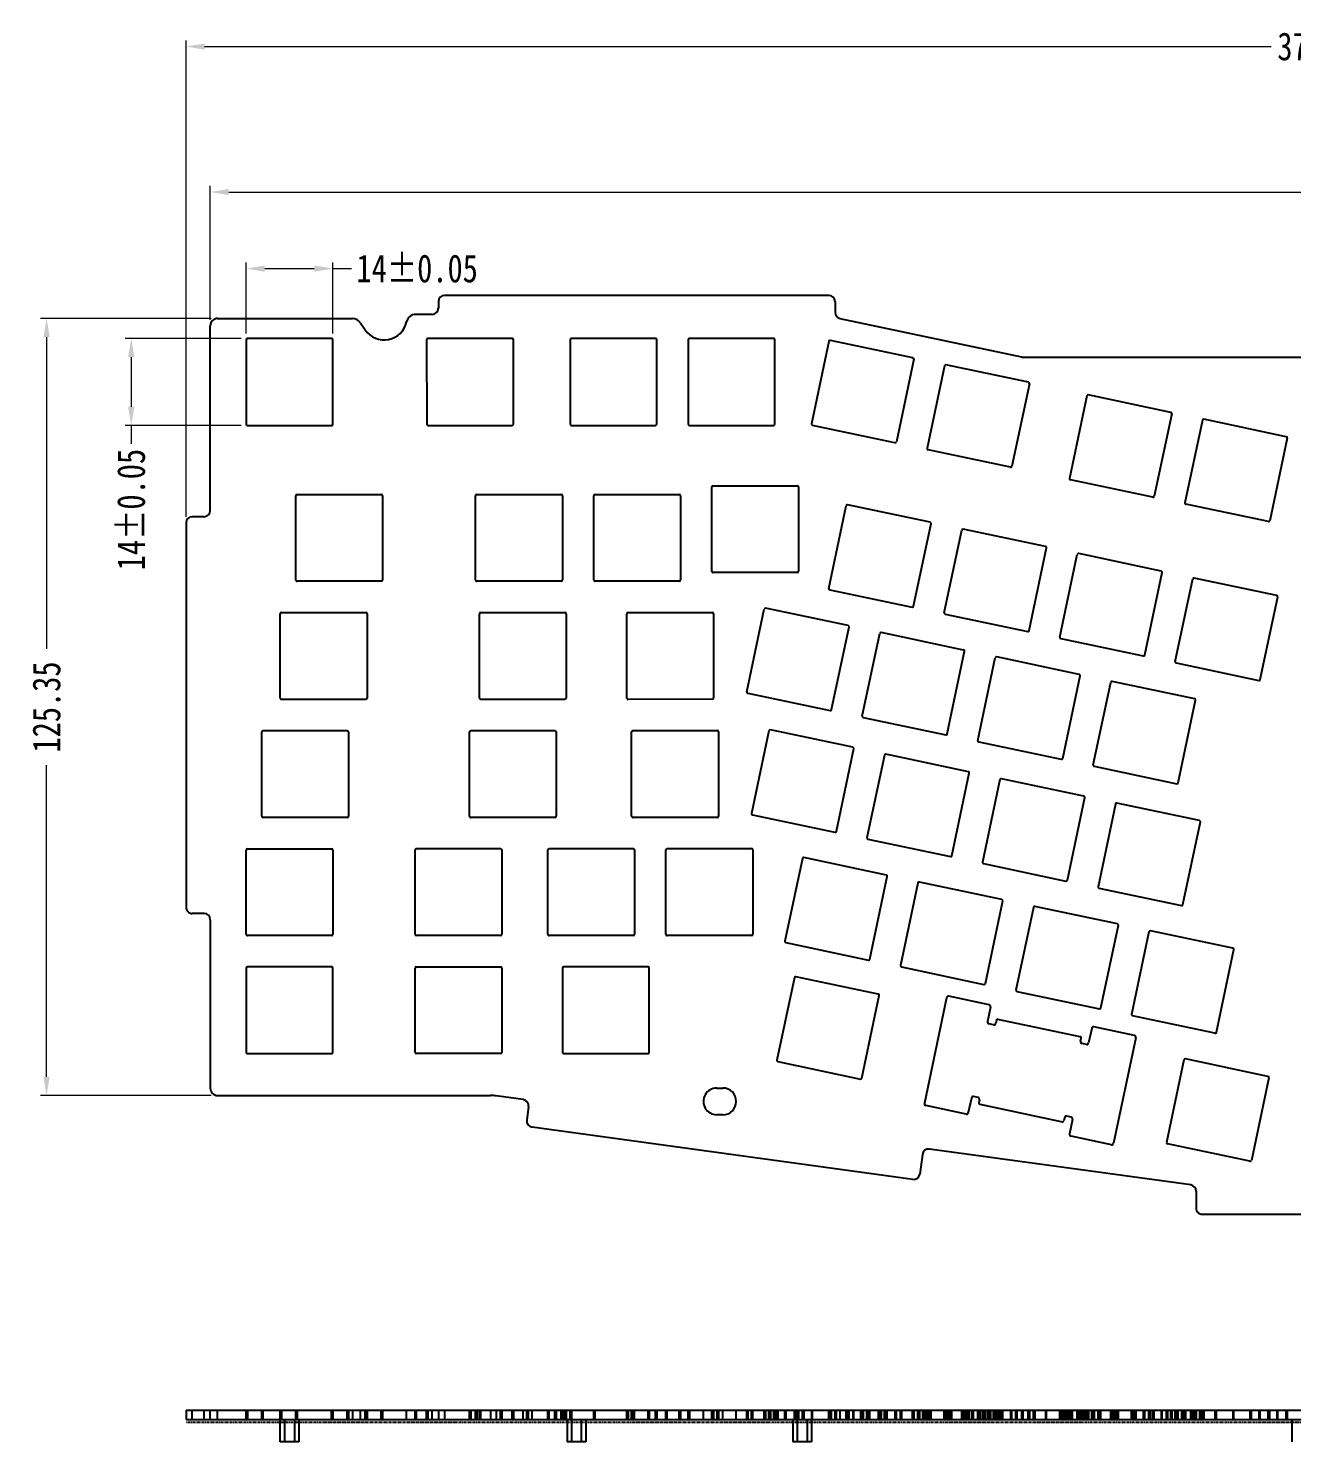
# Model space of a CAD drawing. Header units: inches. Extents: x -412 to 2236, y 581 to 1198.
# Drawn here: x 1617 to 1820.9, y 930.7 to 1158.7 of the extents above; entities that cross this region are included whole.
import ezdxf

# ---------------------------------------------------------------- set-up
doc = ezdxf.new("R2010")
doc.units = ezdxf.units.IN
doc.header["$LTSCALE"] = 1.21
doc.header["$MEASUREMENT"] = 0
doc.header["$PDMODE"] = 3
doc.header["$PDSIZE"] = 0.3125
doc.linetypes.add('CENTER', pattern=[0.6, 0.375, -0.075, 0.075, -0.075])
doc.layers.get('0').update_dxf_attribs({"linetype": 'CONTINUOUS'})
doc.layers.get('Defpoints').update_dxf_attribs({"linetype": 'CONTINUOUS'})
doc.styles.get("Standard").update_dxf_attribs({"font": 'txt', "width": 0.8})
doc.dimstyles.new('YanXiu', dxfattribs={"dimscale": 1.5, "dimtxt": 3, "dimasz": 2, "dimexe": 0.66, "dimexo": 0.66, "dimgap": 0.66, "dimtad": 0, "dimdsep": 46, "dimtxsty": 'Standard', "dimcen": 0, "dimclrd": 3, "dimclre": 6, "dimclrt": 3, "dimazin": 2, "dimtm": 1e-09, "dimtfac": 1, "dimtofl": 0, "dimtmove": 0, "dimatfit": 3, "dimfxl": 1, "dimlwd": 5, "dimlwe": 5, "dimarcsym": 0})

# ---------------------------------------------------------------- blocks, each defined once
blk = doc.blocks.new('*D13')
at = {"color": 6, "lineweight": 5}
for p, q in [((1642.5, 1079.88), (1642.5, 1156.71)), ((2021.6, 1079.9), (2021.6, 1156.71))]:
    blk.add_line(p, q, dxfattribs=at)
at = {"color": 3, "lineweight": 5}
for p, q in [((1645.5, 1155.72), (1817.56, 1155.72)), ((2018.6, 1155.72), (1846.54, 1155.72))]:
    blk.add_line(p, q, dxfattribs=at)
at = {"color": 3}
for points in [[(1645.5, 1156.22), (1645.5, 1155.22), (1642.5, 1155.72)], [(2018.6, 1156.22), (2018.6, 1155.22), (2021.6, 1155.72)]]:
    blk.add_solid(points, dxfattribs=at)
at = {"layer": 'Defpoints', "color": 0}
for p in [(2021.6, 1155.72), (1642.5, 1078.89), (2021.6, 1078.91)]:
    blk.add_point(p, dxfattribs=at)
at = {"color": 3, "insert": (1832.05, 1155.72), "char_height": 4.5, "attachment_point": 5}
blk.add_mtext('379.1%%P0.15', dxfattribs=at)
blk = doc.blocks.new('*D16')
at = {"color": 6, "lineweight": 5}
for p, q in [((1646.4, 1111.66), (1646.4, 1133.24)), ((2017.9, 1111.68), (2017.9, 1133.24))]:
    blk.add_line(p, q, dxfattribs=at)
at = {"color": 3, "lineweight": 5}
for p, q in [((1649.4, 1132.25), (1824.56, 1132.25)), ((2014.9, 1132.25), (1839.74, 1132.25))]:
    blk.add_line(p, q, dxfattribs=at)
at = {"color": 3}
for points in [[(1649.4, 1132.75), (1649.4, 1131.75), (1646.4, 1132.25)], [(2014.9, 1132.75), (2014.9, 1131.75), (2017.9, 1132.25)]]:
    blk.add_solid(points, dxfattribs=at)
at = {"layer": 'Defpoints', "color": 0}
for p in [(2017.9, 1132.25), (1646.4, 1110.67), (2017.9, 1110.69)]:
    blk.add_point(p, dxfattribs=at)
at = {"color": 3, "insert": (1832.15, 1132.25), "char_height": 4.5, "attachment_point": 5}
blk.add_mtext('371.5', dxfattribs=at)
blk = doc.blocks.new('*D17')
at = {"color": 6, "lineweight": 5}
for p, q in [((1646.53, 1111.87), (1619.01, 1111.87)), ((1646.54, 986.52), (1619.01, 986.52))]:
    blk.add_line(p, q, dxfattribs=at)
at = {"color": 3, "lineweight": 5}
for p, q in [((1620, 1108.87), (1620, 1058.58)), ((1620, 989.52), (1620, 1039.8))]:
    blk.add_line(p, q, dxfattribs=at)
at = {"color": 3}
for points in [[(1619.5, 1108.87), (1620.5, 1108.87), (1620, 1111.87)], [(1619.5, 989.52), (1620.5, 989.52), (1620, 986.52)]]:
    blk.add_solid(points, dxfattribs=at)
at = {"layer": 'Defpoints', "color": 0}
for p in [(1647.52, 1111.87), (1620, 986.52), (1647.53, 986.52)]:
    blk.add_point(p, dxfattribs=at)
at = {"color": 3, "insert": (1620, 1049.19), "char_height": 4.5, "attachment_point": 5, "rotation": 90}
blk.add_mtext('125.35', dxfattribs=at)
blk = doc.blocks.new('*D18')
at = {"color": 6, "lineweight": 5}
for p, q in [((1652.2, 1109.41), (1652.2, 1120.89)), ((1666.2, 1109.41), (1666.2, 1120.89))]:
    blk.add_line(p, q, dxfattribs=at)
at = {"color": 3, "lineweight": 5}
for p, q in [((1655.2, 1119.9), (1663.2, 1119.9)), ((1666.2, 1119.9), (1669.2, 1119.9))]:
    blk.add_line(p, q, dxfattribs=at)
at = {"color": 3}
for points in [[(1655.2, 1120.4), (1655.2, 1119.4), (1652.2, 1119.9)], [(1663.2, 1120.4), (1663.2, 1119.4), (1666.2, 1119.9)]]:
    blk.add_solid(points, dxfattribs=at)
at = {"layer": 'Defpoints', "color": 0}
for p in [(1652.2, 1119.9), (1652.2, 1108.42), (1666.2, 1108.42)]:
    blk.add_point(p, dxfattribs=at)
at = {"color": 3, "insert": (1679.79, 1119.9), "char_height": 4.5, "attachment_point": 5}
blk.add_mtext('14%%P0.05', dxfattribs=at)
blk = doc.blocks.new('*D19')
at = {"color": 6, "lineweight": 5}
for p, q in [((1651.41, 1108.62), (1632.67, 1108.62)), ((1651.41, 1094.62), (1632.67, 1094.62))]:
    blk.add_line(p, q, dxfattribs=at)
at = {"color": 3, "lineweight": 5}
for p, q in [((1633.66, 1105.62), (1633.66, 1097.62)), ((1633.66, 1094.62), (1633.66, 1091.62))]:
    blk.add_line(p, q, dxfattribs=at)
at = {"color": 3}
for points in [[(1633.16, 1105.62), (1634.16, 1105.62), (1633.66, 1108.62)], [(1633.16, 1097.62), (1634.16, 1097.62), (1633.66, 1094.62)]]:
    blk.add_solid(points, dxfattribs=at)
at = {"layer": 'Defpoints', "color": 0}
for p in [(1652.4, 1108.62), (1633.66, 1094.62), (1652.4, 1094.62)]:
    blk.add_point(p, dxfattribs=at)
at = {"color": 3, "insert": (1633.66, 1081.03), "char_height": 4.5, "attachment_point": 5, "rotation": 90}
blk.add_mtext('14%%P0.05', dxfattribs=at)

msp = doc.modelspace()

# ---------------------------------------------------------------- linework, layer by layer
at = {"color": 7, "linetype": 'Continuous'}
for p, q in [((1746.22, 1115.578), (1684.22, 1115.574)), ((1683.221, 1114.574), (1683.221, 1113.519)), ((1747.221, 1114.578), (1747.221, 1112.816)), ((1646.398, 1080.886), (1646.396, 1110.667)), ((1647.596, 1111.867), (1669.341, 1111.869)), ((1670.582, 1111.211), (1671.397, 1110.011)), ((1682.221, 1112.519), (1679.546, 1112.518)), ((1748.014, 1111.838), (1777.299, 1105.651)), ((1652.196, 1108.417), (1652.197, 1094.817)), ((1665.996, 1108.617), (1652.396, 1108.617)), ((1666.197, 1094.818), (1666.196, 1108.418)), ((1681.324, 1108.419), (1681.325, 1094.819)), ((1695.124, 1108.619), (1681.524, 1108.619)), ((1695.325, 1094.819), (1695.324, 1108.419)), ((1704.471, 1108.42), (1704.472, 1094.82)), ((1718.271, 1108.621), (1704.671, 1108.62)), ((1718.472, 1094.821), (1718.471, 1108.421)), ((1723.521, 1108.421), (1723.522, 1094.821)), ((1737.321, 1108.622), (1723.721, 1108.621)), ((1737.522, 1094.822), (1737.521, 1108.422)), ((1746.231, 1108.163), (1743.421, 1094.856)), ((1759.775, 1105.507), (1746.468, 1108.317)), ((1759.929, 1105.27), (1757.119, 1091.963)), ((1764.87, 1104.226), (1762.06, 1090.92)), ((1778.414, 1101.57), (1765.107, 1104.381)), ((1777.506, 1105.629), (1880.259, 1105.629)), ((1778.568, 1101.333), (1775.758, 1088.027)), ((1787.838, 1099.375), (1785.028, 1086.069)), ((1801.382, 1096.719), (1788.075, 1099.529)), ((1652.397, 1094.617), (1665.997, 1094.617)), ((1681.525, 1094.619), (1695.125, 1094.619)), ((1704.672, 1094.62), (1718.272, 1094.621)), ((1723.722, 1094.621), (1737.322, 1094.622)), ((1756.882, 1091.809), (1743.575, 1094.619)), ((1801.536, 1096.482), (1798.726, 1083.176)), ((1806.477, 1095.438), (1803.667, 1082.132)), ((1820.021, 1092.782), (1806.714, 1095.593)), ((1820.175, 1092.545), (1817.365, 1079.239)), ((1775.521, 1087.872), (1762.214, 1090.683)), ((1798.489, 1083.021), (1785.182, 1085.832)), ((1660.209, 1069.672), (1660.208, 1083.272)), ((1660.408, 1083.472), (1674.008, 1083.473)), ((1674.208, 1083.273), (1674.209, 1069.673)), ((1689.224, 1069.674), (1689.223, 1083.274)), ((1689.423, 1083.474), (1703.023, 1083.475)), ((1703.223, 1083.275), (1703.224, 1069.675)), ((1708.274, 1069.675), (1708.273, 1083.275)), ((1708.473, 1083.475), (1722.073, 1083.476)), ((1722.273, 1083.276), (1722.274, 1069.676)), ((1727.323, 1071.087), (1727.323, 1084.687)), ((1727.523, 1084.887), (1741.123, 1084.888)), ((1741.323, 1084.688), (1741.323, 1071.088)), ((1746.197, 1068.323), (1749.012, 1081.652)), ((1762.558, 1078.995), (1749.249, 1081.806)), ((1817.128, 1079.084), (1803.821, 1081.895)), ((1642.498, 1078.886), (1642.502, 1016.886)), ((1645.398, 1079.886), (1643.498, 1079.886)), ((1759.899, 1065.453), (1762.715, 1078.782)), ((1762.558, 1078.995), (1762.555, 1078.996)), ((1764.835, 1064.386), (1767.651, 1077.715)), ((1781.197, 1075.059), (1767.888, 1077.87)), ((1778.538, 1061.516), (1781.353, 1074.845)), ((1781.197, 1075.059), (1781.193, 1075.059)), ((1799.835, 1071.122), (1786.527, 1073.933)), ((1783.474, 1060.449), (1786.29, 1073.779)), ((1674.009, 1069.473), (1660.409, 1069.472)), ((1703.024, 1069.475), (1689.424, 1069.474)), ((1722.074, 1069.476), (1708.474, 1069.475)), ((1741.123, 1070.888), (1727.523, 1070.887)), ((1797.177, 1057.579), (1799.992, 1070.908)), ((1799.835, 1071.122), (1799.832, 1071.123)), ((1802.113, 1056.513), (1804.928, 1069.842)), ((1818.474, 1067.185), (1805.165, 1069.996)), ((1746.353, 1068.109), (1759.662, 1065.298)), ((1746.353, 1068.109), (1746.357, 1068.108)), ((1818.474, 1067.185), (1818.471, 1067.186)), ((1732.965, 1051.647), (1735.78, 1064.976)), ((1749.326, 1062.32), (1736.017, 1065.131)), ((1815.816, 1053.642), (1818.631, 1066.972)), ((1657.705, 1050.622), (1657.704, 1064.222)), ((1657.904, 1064.422), (1671.504, 1064.423)), ((1671.704, 1064.223), (1671.705, 1050.623)), ((1689.825, 1050.624), (1689.824, 1064.224)), ((1690.024, 1064.424), (1703.624, 1064.425)), ((1703.824, 1064.225), (1703.825, 1050.625)), ((1713.625, 1050.626), (1713.624, 1064.226)), ((1713.824, 1064.426), (1727.424, 1064.427)), ((1727.624, 1064.227), (1727.625, 1050.627)), ((1764.992, 1064.172), (1778.301, 1061.361)), ((1764.992, 1064.172), (1764.995, 1064.172)), ((1746.668, 1048.777), (1749.482, 1062.106)), ((1749.326, 1062.32), (1749.323, 1062.321)), ((1751.604, 1047.71), (1754.419, 1061.04)), ((1767.965, 1058.383), (1754.656, 1061.194)), ((1783.631, 1060.236), (1796.94, 1057.425)), ((1783.631, 1060.236), (1783.634, 1060.235)), ((1765.306, 1044.84), (1768.121, 1058.17)), ((1767.965, 1058.383), (1767.962, 1058.384)), ((1770.243, 1043.774), (1773.058, 1057.103)), ((1786.604, 1054.446), (1773.295, 1057.257)), ((1802.27, 1056.299), (1815.579, 1053.488)), ((1802.27, 1056.299), (1802.273, 1056.298)), ((1783.945, 1040.904), (1786.76, 1054.233)), ((1786.604, 1054.446), (1786.601, 1054.447)), ((1733.122, 1051.434), (1746.431, 1048.623)), ((1733.122, 1051.434), (1733.125, 1051.433)), ((1788.881, 1039.837), (1791.697, 1053.166)), ((1805.243, 1050.51), (1791.934, 1053.321)), ((1671.505, 1050.423), (1657.905, 1050.422)), ((1703.625, 1050.425), (1690.025, 1050.424)), ((1727.425, 1050.427), (1713.825, 1050.426)), ((1802.584, 1036.967), (1805.399, 1050.296)), ((1805.243, 1050.51), (1805.239, 1050.51)), ((1751.761, 1047.497), (1765.069, 1044.686)), ((1751.761, 1047.497), (1751.764, 1047.496)), ((1654.706, 1031.572), (1654.705, 1045.172)), ((1654.905, 1045.372), (1668.505, 1045.373)), ((1668.705, 1045.173), (1668.706, 1031.573)), ((1688.226, 1031.574), (1688.225, 1045.174)), ((1688.425, 1045.374), (1702.025, 1045.375)), ((1702.225, 1045.175), (1702.226, 1031.575)), ((1714.396, 1031.576), (1714.395, 1045.176)), ((1714.595, 1045.376), (1728.195, 1045.377)), ((1728.395, 1045.177), (1728.396, 1031.577)), ((1736.54, 1045.346), (1733.725, 1032.016)), ((1750.086, 1042.689), (1736.777, 1045.5)), ((1747.427, 1029.146), (1750.242, 1042.476)), ((1750.086, 1042.689), (1750.083, 1042.69)), ((1770.399, 1043.56), (1783.708, 1040.749)), ((1770.399, 1043.56), (1770.402, 1043.559)), ((1755.179, 1041.409), (1752.364, 1028.08)), ((1768.725, 1038.752), (1755.416, 1041.563)), ((1766.066, 1025.209), (1768.881, 1038.539)), ((1768.725, 1038.752), (1768.722, 1038.753)), ((1773.818, 1037.472), (1771.003, 1024.143)), ((1787.363, 1034.816), (1774.055, 1037.627)), ((1789.038, 1039.623), (1802.347, 1036.812)), ((1789.038, 1039.623), (1789.041, 1039.623)), ((1784.705, 1021.273), (1787.52, 1034.602)), ((1787.363, 1034.816), (1787.36, 1034.816)), ((1792.456, 1033.536), (1789.642, 1020.206)), ((1806.002, 1030.879), (1792.693, 1033.69)), ((1668.506, 1031.373), (1654.906, 1031.372)), ((1702.026, 1031.375), (1688.426, 1031.374)), ((1728.196, 1031.377), (1714.596, 1031.376)), ((1733.881, 1031.803), (1747.19, 1028.992)), ((1733.881, 1031.803), (1733.885, 1031.802)), ((1803.344, 1017.336), (1806.158, 1030.666)), ((1806.002, 1030.879), (1805.999, 1030.88)), ((1652.202, 1012.522), (1652.201, 1026.122)), ((1652.401, 1026.322), (1666.001, 1026.322)), ((1666.201, 1026.123), (1666.202, 1012.523)), ((1719.929, 1012.543), (1719.928, 1026.143)), ((1720.128, 1026.343), (1733.728, 1026.344)), ((1733.928, 1026.144), (1733.929, 1012.544)), ((1752.52, 1027.866), (1765.829, 1025.055)), ((1752.52, 1027.866), (1752.523, 1027.865)), ((1741.947, 1024.733), (1739.133, 1011.404)), ((1755.493, 1022.077), (1742.184, 1024.888)), ((1771.159, 1023.929), (1784.468, 1021.118)), ((1771.159, 1023.929), (1771.162, 1023.929)), ((1752.834, 1008.534), (1755.649, 1021.863)), ((1755.493, 1022.077), (1755.49, 1022.077)), ((1760.586, 1020.797), (1757.771, 1007.467)), ((1774.132, 1018.14), (1760.823, 1020.951)), ((1789.798, 1019.993), (1803.107, 1017.182)), ((1789.798, 1019.993), (1789.801, 1019.992)), ((1771.473, 1004.597), (1774.288, 1017.927)), ((1774.132, 1018.14), (1774.129, 1018.141)), ((1779.225, 1016.86), (1776.41, 1003.531)), ((1792.771, 1014.203), (1779.462, 1017.014)), ((1645.402, 1015.886), (1643.502, 1015.886)), ((1646.402, 1014.886), (1646.404, 987.719)), ((1666.002, 1012.322), (1652.402, 1012.322)), ((1733.729, 1012.344), (1720.129, 1012.343)), ((1790.112, 1000.66), (1792.927, 1013.99)), ((1792.771, 1014.203), (1792.767, 1014.204)), ((1797.864, 1012.923), (1795.049, 999.594)), ((1811.409, 1010.267), (1798.101, 1013.078)), ((1739.289, 1011.19), (1752.597, 1008.38)), ((1739.289, 1011.19), (1739.292, 1011.19)), ((1808.751, 996.724), (1811.566, 1010.053)), ((1811.409, 1010.267), (1811.406, 1010.267)), ((1652.203, 1007.072), (1652.204, 993.472)), ((1666.003, 1007.272), (1652.403, 1007.272)), ((1666.204, 993.473), (1666.203, 1007.073)), ((1679.449, 993.473), (1679.448, 1007.073)), ((1679.648, 1007.273), (1693.248, 1007.274)), ((1693.448, 1007.074), (1693.449, 993.474)), ((1703.248, 1007.075), (1703.249, 993.475)), ((1717.048, 1007.276), (1703.448, 1007.275)), ((1717.249, 993.476), (1717.248, 1007.076)), ((1740.65, 1005.537), (1737.836, 992.208)), ((1754.196, 1002.88), (1740.887, 1005.691)), ((1757.927, 1007.254), (1771.236, 1004.443)), ((1757.927, 1007.254), (1757.931, 1007.253)), ((1776.566, 1003.317), (1789.875, 1000.506)), ((1776.566, 1003.317), (1776.569, 1003.316)), ((1751.538, 989.337), (1754.352, 1002.667)), ((1754.196, 1002.88), (1754.193, 1002.881)), ((1765.218, 1002.29), (1761.622, 985.266)), ((1772.08, 1001.147), (1765.573, 1002.522)), ((1772.311, 1000.792), (1771.815, 998.444)), ((1773.24, 998.654), (1773.136, 998.165)), ((1786.785, 995.997), (1773.477, 998.808)), ((1795.205, 999.38), (1795.208, 999.38)), ((1808.514, 996.569), (1795.208, 999.38)), ((1772.781, 997.933), (1772.047, 998.088)), ((1788.624, 997.347), (1788.128, 994.998)), ((1795.513, 996.198), (1788.979, 997.578)), ((1786.785, 995.997), (1786.782, 995.998)), ((1786.834, 995.272), (1786.942, 995.784)), ((1787.772, 994.767), (1787.066, 994.916)), ((1795.744, 995.843), (1792.149, 978.818)), ((1652.404, 993.272), (1666.004, 993.272)), ((1693.249, 993.274), (1679.649, 993.273)), ((1703.449, 993.275), (1717.049, 993.276)), ((1737.992, 991.994), (1751.301, 989.183)), ((1737.992, 991.994), (1737.995, 991.993)), ((1803.512, 992.26), (1800.701, 978.954)), ((1817.053, 989.605), (1803.749, 992.414)), ((1817.053, 989.604), (1817.055, 989.604)), ((1728.124, 987.724), (1729.124, 987.724)), ((1817.21, 989.367), (1814.399, 976.061)), ((1647.604, 986.519), (1691.599, 986.522)), ((1696.92, 985.857), (1692.552, 986.457)), ((1769.212, 986.116), (1768.716, 983.767)), ((1770.301, 986.192), (1769.567, 986.347)), ((1770.532, 985.837), (1770.425, 985.324)), ((1770.581, 985.111), (1783.89, 982.3)), ((1770.581, 985.111), (1770.584, 985.11)), ((1697.775, 984.73), (1697.477, 982.555)), ((1729.124, 983.424), (1728.124, 983.424)), ((1768.36, 983.536), (1761.854, 984.91)), ((1784.23, 982.944), (1784.127, 982.454)), ((1785.32, 983.02), (1784.586, 983.175)), ((1785.551, 982.665), (1785.055, 980.316)), ((1759.756, 972.999), (1698.332, 981.429)), ((1791.793, 978.587), (1785.287, 979.961)), ((1800.858, 978.716), (1800.856, 978.717)), ((1814.162, 975.906), (1800.856, 978.717)), ((1761.318, 977.024), (1760.882, 973.854)), ((1804.618, 972.091), (1762.444, 977.879)), ((1805.482, 971.101), (1805.482, 968.382)), ((1806.483, 967.382), (1843.483, 967.384)), ((1642.498, 935.777), (1642.498, 934.277)), ((1642.502, 935.777), (2021.607, 935.777)), ((1643.498, 934.277), (1643.498, 935.777)), ((1645.398, 935.777), (1645.398, 934.277)), ((1646.396, 934.277), (1646.396, 935.777)), ((1647.596, 934.277), (1647.596, 935.777)), ((1652.196, 934.277), (1652.196, 935.777)), ((1652.396, 935.777), (1652.396, 934.277)), ((1654.705, 934.277), (1654.705, 935.777)), ((1654.905, 935.777), (1654.905, 934.277)), ((1657.697, 930.677), (1657.704, 935.777)), ((1657.904, 935.777), (1657.904, 934.277)), ((1660.208, 934.277), (1660.208, 935.777)), ((1660.408, 935.777), (1660.408, 934.277)), ((1665.996, 934.277), (1665.996, 935.777)), ((1666.196, 935.777), (1666.196, 934.277)), ((1668.505, 934.277), (1668.505, 935.777)), ((1668.705, 935.777), (1668.705, 934.277)), ((1669.341, 935.777), (1669.341, 934.277)), ((1670.582, 935.777), (1670.582, 934.277)), ((1671.397, 934.277), (1671.397, 935.777)), ((1671.504, 934.277), (1671.504, 935.777)), ((1671.704, 935.777), (1671.704, 934.277)), ((1674.008, 934.277), (1674.008, 935.777)), ((1674.208, 935.777), (1674.208, 934.277)), ((1678.078, 934.277), (1678.078, 935.777)), ((1679.448, 934.277), (1679.448, 935.777)), ((1679.546, 934.277), (1679.546, 935.777)), ((1679.648, 935.777), (1679.648, 934.277)), ((1681.324, 934.277), (1681.324, 935.777)), ((1681.524, 935.777), (1681.524, 934.277)), ((1682.221, 934.277), (1682.221, 935.777)), ((1683.221, 935.777), (1683.221, 934.277)), ((1684.22, 935.777), (1684.22, 934.277)), ((1688.225, 934.277), (1688.225, 935.777)), ((1688.425, 935.777), (1688.425, 934.277)), ((1689.223, 934.277), (1689.223, 935.777)), ((1689.423, 935.777), (1689.423, 934.277)), ((1689.824, 934.277), (1689.824, 935.777)), ((1690.024, 935.777), (1690.024, 934.277)), ((1691.599, 935.777), (1691.599, 934.277)), ((1692.552, 935.777), (1692.552, 934.277)), ((1693.248, 934.277), (1693.248, 935.777)), ((1693.448, 935.777), (1693.448, 934.277)), ((1695.124, 934.277), (1695.124, 935.777)), ((1695.324, 935.777), (1695.324, 934.277)), ((1696.92, 934.277), (1696.92, 935.777)), ((1697.467, 934.277), (1697.467, 935.777)), ((1697.775, 934.277), (1697.775, 935.777)), ((1698.332, 934.277), (1698.332, 935.777)), ((1700.878, 934.277), (1700.878, 935.777)), ((1701.078, 934.277), (1701.078, 935.777)), ((1702.025, 934.277), (1702.025, 935.777)), ((1702.225, 935.777), (1702.225, 934.277)), ((1703.023, 934.277), (1703.023, 935.777)), ((1703.223, 935.777), (1703.223, 934.277)), ((1703.248, 934.277), (1703.248, 935.777)), ((1703.448, 935.777), (1703.448, 934.277)), ((1703.624, 934.277), (1703.624, 935.777)), ((1703.824, 935.777), (1703.824, 934.277)), ((1704.471, 934.277), (1704.471, 935.777)), ((1704.671, 935.777), (1704.679, 930.677)), ((1708.273, 934.277), (1708.273, 935.777)), ((1708.473, 935.777), (1708.473, 934.277)), ((1713.624, 934.277), (1713.624, 935.777)), ((1713.824, 935.777), (1713.824, 934.277)), ((1714.395, 934.277), (1714.395, 935.777)), ((1714.595, 935.777), (1714.595, 934.277)), ((1714.678, 934.277), (1714.678, 935.777)), ((1714.878, 934.277), (1714.878, 935.777)), ((1717.048, 934.277), (1717.048, 935.777)), ((1717.248, 935.777), (1717.248, 934.277)), ((1718.271, 934.277), (1718.271, 935.777)), ((1718.471, 935.777), (1718.471, 934.277)), ((1719.928, 934.277), (1719.928, 935.777)), ((1720.128, 934.277), (1720.128, 935.777)), ((1722.073, 934.277), (1722.073, 935.777)), ((1722.273, 935.777), (1722.273, 934.277)), ((1723.521, 934.277), (1723.521, 935.777)), ((1723.721, 935.777), (1723.721, 934.277)), ((1725.974, 934.277), (1725.974, 935.777)), ((1727.323, 934.277), (1727.323, 935.777)), ((1727.424, 934.277), (1727.424, 935.777)), ((1727.523, 935.777), (1727.523, 934.277)), ((1727.624, 935.777), (1727.624, 934.277)), ((1728.124, 935.777), (1728.124, 934.277)), ((1728.195, 934.277), (1728.195, 935.777)), ((1728.395, 935.777), (1728.395, 934.277)), ((1729.124, 934.277), (1729.124, 935.777)), ((1731.274, 934.277), (1731.274, 935.777)), ((1732.966, 934.277), (1732.966, 935.777)), ((1733.122, 935.777), (1733.125, 934.277)), ((1733.725, 934.277), (1733.725, 935.777)), ((1733.881, 935.777), (1733.885, 934.277)), ((1733.928, 934.277), (1733.928, 935.777)), ((1735.78, 934.277), (1735.78, 935.777)), ((1736.017, 935.777), (1736.017, 934.277)), ((1736.54, 934.277), (1736.54, 935.777)), ((1736.777, 935.777), (1736.777, 934.277)), ((1737.321, 934.277), (1737.321, 935.777)), ((1737.521, 935.777), (1737.521, 934.277)), ((1737.836, 934.277), (1737.836, 935.777)), ((1737.992, 935.777), (1737.995, 934.277)), ((1739.132, 934.277), (1739.132, 935.777)), ((1739.289, 935.777), (1739.292, 934.277)), ((1740.65, 934.277), (1740.65, 935.777)), ((1740.887, 935.777), (1740.887, 934.277)), ((1741.123, 935.777), (1741.125, 930.677)), ((1741.323, 935.777), (1741.323, 934.277)), ((1741.947, 934.277), (1741.947, 935.777)), ((1742.184, 935.777), (1742.184, 934.277)), ((1743.417, 935.777), (1743.425, 930.677)), ((1743.575, 934.277), (1743.575, 935.777)), ((1746.197, 934.277), (1746.197, 935.777)), ((1746.22, 935.777), (1746.22, 934.277)), ((1746.353, 935.777), (1746.357, 934.277)), ((1746.431, 935.777), (1746.431, 934.277)), ((1746.468, 935.777), (1746.468, 934.277)), ((1746.668, 934.277), (1746.668, 935.777)), ((1747.19, 935.777), (1747.19, 934.277)), ((1747.221, 935.777), (1747.221, 934.277)), ((1747.427, 934.277), (1747.427, 935.777)), ((1748.014, 935.777), (1748.014, 934.277)), ((1749.012, 934.277), (1749.012, 935.777)), ((1749.249, 935.777), (1749.249, 934.277)), ((1749.326, 935.777), (1749.323, 934.277)), ((1749.482, 934.277), (1749.482, 935.777)), ((1750.086, 935.777), (1750.083, 934.277)), ((1750.242, 934.277), (1750.242, 935.777)), ((1751.301, 935.777), (1751.301, 934.277)), ((1751.538, 934.277), (1751.538, 935.777)), ((1751.604, 934.277), (1751.604, 935.777)), ((1751.761, 935.777), (1751.764, 934.277)), ((1752.364, 934.277), (1752.364, 935.777)), ((1752.52, 935.777), (1752.523, 934.277)), ((1752.597, 935.777), (1752.597, 934.277)), ((1752.834, 934.277), (1752.834, 935.777)), ((1754.196, 935.777), (1754.193, 934.277)), ((1754.352, 934.277), (1754.352, 935.777)), ((1754.419, 934.277), (1754.419, 935.777)), ((1754.656, 935.777), (1754.656, 934.277)), ((1755.179, 934.277), (1755.179, 935.777)), ((1755.416, 935.777), (1755.416, 934.277)), ((1755.493, 935.777), (1755.49, 934.277)), ((1755.649, 934.277), (1755.649, 935.777)), ((1756.882, 935.777), (1756.882, 934.277)), ((1757.119, 934.277), (1757.119, 935.777)), ((1757.771, 934.277), (1757.771, 935.777)), ((1757.927, 935.777), (1757.931, 934.277)), ((1759.662, 935.777), (1759.662, 934.277)), ((1759.756, 934.277), (1759.756, 935.777)), ((1759.775, 934.277), (1759.775, 935.777)), ((1759.899, 934.277), (1759.899, 935.777)), ((1759.929, 935.777), (1759.929, 934.277)), ((1760.586, 934.277), (1760.586, 935.777)), ((1760.823, 935.777), (1760.823, 934.277)), ((1760.882, 934.277), (1760.882, 935.777)), ((1761.318, 935.777), (1761.318, 934.277)), ((1761.616, 935.777), (1761.616, 934.277)), ((1761.854, 934.277), (1761.854, 935.777)), ((1762.055, 934.277), (1762.055, 935.777)), ((1762.214, 934.277), (1762.214, 935.777)), ((1762.444, 935.777), (1762.444, 934.277)), ((1762.558, 935.777), (1762.555, 934.277)), ((1762.714, 934.277), (1762.714, 935.777)), ((1764.836, 934.277), (1764.836, 935.777)), ((1764.87, 934.277), (1764.87, 935.777)), ((1764.992, 935.777), (1764.995, 934.277)), ((1765.069, 935.777), (1765.069, 934.277)), ((1765.107, 935.777), (1765.107, 934.277)), ((1765.218, 934.277), (1765.218, 935.777)), ((1765.306, 934.277), (1765.306, 935.777)), ((1765.573, 935.777), (1765.573, 934.277)), ((1765.829, 935.777), (1765.829, 934.277)), ((1766.066, 934.277), (1766.066, 935.777)), ((1767.651, 934.277), (1767.651, 935.777)), ((1767.888, 935.777), (1767.888, 934.277)), ((1767.965, 935.777), (1767.962, 934.277)), ((1768.121, 934.277), (1768.121, 935.777)), ((1768.36, 935.777), (1768.36, 934.277)), ((1768.716, 934.277), (1768.716, 935.777)), ((1768.881, 934.277), (1768.881, 935.777)), ((1769.212, 935.777), (1769.212, 934.277)), ((1769.567, 934.277), (1769.567, 935.777)), ((1770.243, 934.277), (1770.243, 935.777)), ((1770.301, 935.777), (1770.301, 934.277)), ((1770.399, 935.777), (1770.402, 934.277)), ((1770.425, 934.277), (1770.425, 935.777)), ((1770.532, 934.277), (1770.532, 935.777)), ((1770.581, 935.777), (1770.584, 934.277)), ((1771.003, 934.277), (1771.003, 935.777)), ((1771.159, 935.777), (1771.162, 934.277)), ((1771.236, 935.777), (1771.236, 934.277)), ((1771.473, 934.277), (1771.473, 935.777)), ((1771.809, 935.777), (1771.809, 934.277)), ((1772.047, 935.777), (1772.047, 934.277)), ((1772.08, 934.277), (1772.08, 935.777)), ((1772.311, 935.777), (1772.311, 934.277)), ((1772.781, 934.277), (1772.781, 935.777)), ((1773.058, 934.277), (1773.058, 935.777)), ((1773.136, 935.777), (1773.136, 934.277)), ((1773.24, 934.277), (1773.24, 935.777)), ((1773.295, 935.777), (1773.295, 934.277)), ((1773.477, 935.777), (1773.477, 934.277)), ((1773.818, 934.277), (1773.818, 935.777)), ((1774.055, 935.777), (1774.055, 934.277)), ((1774.132, 935.777), (1774.129, 934.277)), ((1774.288, 934.277), (1774.288, 935.777)), ((1775.521, 935.777), (1775.521, 934.277)), ((1775.758, 934.277), (1775.758, 935.777)), ((1776.41, 934.277), (1776.41, 935.777)), ((1776.566, 935.777), (1776.569, 934.277)), ((1777.299, 935.777), (1777.299, 934.277)), ((1777.506, 935.777), (1777.506, 934.277)), ((1778.301, 935.777), (1778.301, 934.277)), ((1778.414, 934.277), (1778.414, 935.777)), ((1778.538, 934.277), (1778.538, 935.777)), ((1778.568, 935.777), (1778.568, 934.277)), ((1779.225, 934.277), (1779.225, 935.777)), ((1779.462, 935.777), (1779.462, 934.277)), ((1781.197, 935.777), (1781.193, 934.277)), ((1781.353, 934.277), (1781.353, 935.777)), ((1783.475, 934.277), (1783.475, 935.777)), ((1783.631, 935.777), (1783.634, 934.277)), ((1783.708, 935.777), (1783.708, 934.277)), ((1783.89, 935.777), (1783.89, 934.277)), ((1783.945, 934.277), (1783.945, 935.777)), ((1784.127, 934.277), (1784.127, 935.777)), ((1784.23, 935.777), (1784.23, 934.277)), ((1784.468, 935.777), (1784.468, 934.277)), ((1784.586, 934.277), (1784.586, 935.777)), ((1784.705, 934.277), (1784.705, 935.777)), ((1785.024, 934.277), (1785.024, 935.777)), ((1785.049, 935.777), (1785.049, 934.277)), ((1785.182, 934.277), (1785.182, 935.777)), ((1785.287, 934.277), (1785.287, 935.777)), ((1785.32, 935.777), (1785.32, 934.277)), ((1785.551, 934.277), (1785.551, 935.777)), ((1786.29, 934.277), (1786.29, 935.777)), ((1786.527, 935.777), (1786.527, 934.277)), ((1786.604, 935.777), (1786.601, 934.277)), ((1786.76, 934.277), (1786.76, 935.777)), ((1786.785, 935.777), (1786.782, 934.277)), ((1786.828, 935.777), (1786.828, 934.277)), ((1786.942, 934.277), (1786.942, 935.777)), ((1787.066, 935.777), (1787.066, 934.277)), ((1787.363, 935.777), (1787.36, 934.277)), ((1787.52, 934.277), (1787.52, 935.777)), ((1787.772, 934.277), (1787.772, 935.777)), ((1787.838, 934.277), (1787.838, 935.777)), ((1788.075, 935.777), (1788.075, 934.277)), ((1788.128, 935.777), (1788.128, 934.277)), ((1788.624, 934.277), (1788.624, 935.777)), ((1788.882, 934.277), (1788.882, 935.777)), ((1788.979, 935.777), (1788.979, 934.277)), ((1789.038, 935.777), (1789.041, 934.277)), ((1789.642, 934.277), (1789.642, 935.777)), ((1789.798, 935.777), (1789.801, 934.277)), ((1789.875, 935.777), (1789.875, 934.277)), ((1790.112, 934.277), (1790.112, 935.777)), ((1791.697, 934.277), (1791.697, 935.777)), ((1791.793, 935.777), (1791.793, 934.277)), ((1791.934, 935.777), (1791.934, 934.277)), ((1792.149, 934.277), (1792.149, 935.777)), ((1792.456, 934.277), (1792.456, 935.777)), ((1792.693, 935.777), (1792.693, 934.277)), ((1792.771, 935.777), (1792.767, 934.277)), ((1792.927, 934.277), (1792.927, 935.777)), ((1795.049, 934.277), (1795.049, 935.777)), ((1795.205, 935.777), (1795.208, 934.277)), ((1795.513, 934.277), (1795.513, 935.777)), ((1795.744, 935.777), (1795.744, 934.277)), ((1796.94, 935.777), (1796.94, 934.277)), ((1797.177, 934.277), (1797.177, 935.777)), ((1797.864, 934.277), (1797.864, 935.777)), ((1798.101, 935.777), (1798.101, 934.277)), ((1798.489, 935.777), (1798.489, 934.277)), ((1798.726, 934.277), (1798.726, 935.777)), ((1799.835, 935.777), (1799.832, 934.277)), ((1799.992, 934.277), (1799.992, 935.777)), ((1800.697, 934.277), (1800.697, 935.777)), ((1800.858, 935.777), (1800.856, 934.277)), ((1801.382, 934.277), (1801.382, 935.777)), ((1801.536, 935.777), (1801.536, 934.277)), ((1802.114, 934.277), (1802.114, 935.777)), ((1802.27, 935.777), (1802.273, 934.277)), ((1802.347, 935.777), (1802.347, 934.277)), ((1802.584, 934.277), (1802.584, 935.777)), ((1803.107, 935.777), (1803.107, 934.277)), ((1803.344, 934.277), (1803.344, 935.777)), ((1803.512, 934.277), (1803.512, 935.777)), ((1803.663, 934.277), (1803.663, 935.777)), ((1803.749, 935.777), (1803.749, 934.277)), ((1803.821, 934.277), (1803.821, 935.777)), ((1804.618, 934.277), (1804.618, 935.777)), ((1804.928, 934.277), (1804.928, 935.777)), ((1805.165, 935.777), (1805.165, 934.277)), ((1805.243, 935.777), (1805.239, 934.277)), ((1805.399, 934.277), (1805.399, 935.777)), ((1805.482, 935.777), (1805.482, 934.277)), ((1806.002, 935.777), (1805.999, 934.277)), ((1806.159, 934.277), (1806.159, 935.777)), ((1806.477, 934.277), (1806.477, 935.777)), ((1806.714, 935.777), (1806.714, 934.277)), ((1808.514, 935.777), (1808.514, 934.277)), ((1808.751, 934.277), (1808.751, 935.777)), ((1811.409, 935.777), (1811.406, 934.277)), ((1811.566, 934.277), (1811.566, 935.777)), ((1814.162, 935.777), (1814.162, 934.277)), ((1814.399, 934.277), (1814.399, 935.777)), ((1815.579, 935.777), (1815.579, 934.277)), ((1815.816, 934.277), (1815.816, 935.777)), ((1817.053, 935.777), (1817.055, 934.277)), ((1817.128, 935.777), (1817.128, 934.277)), ((1817.21, 935.777), (1817.21, 934.277)), ((1817.365, 934.277), (1817.365, 935.777)), ((1818.474, 935.777), (1818.471, 934.277)), ((1818.63, 934.277), (1818.63, 935.777)), ((1820.021, 934.277), (1820.021, 935.777)), ((1820.175, 935.777), (1820.175, 934.277)), ((1642.498, 934.277), (2021.603, 934.277)), ((1658.397, 934.277), (1658.397, 930.677)), ((1659.997, 934.277), (1659.997, 930.677)), ((1660.697, 934.277), (1660.697, 930.677)), ((1703.979, 934.277), (1703.979, 930.677)), ((1706.279, 934.277), (1706.279, 930.677)), ((1706.979, 934.277), (1706.979, 930.677)), ((1740.425, 934.277), (1740.425, 930.677)), ((1742.725, 934.277), (1742.725, 930.677)), ((1820.9, 934.277), (1820.9, 930.677)), ((1660.697, 930.677), (1657.697, 930.677)), ((1706.979, 930.677), (1703.979, 930.677)), ((1743.425, 930.677), (1740.425, 930.677))]:
    msp.add_line(p, q, dxfattribs=at)
at = {"color": 6, "linetype": 'Continuous'}
for p, q in [((1679.449, 1012.54), (1679.448, 1026.14)), ((1679.648, 1026.34), (1693.248, 1026.341)), ((1693.448, 1026.141), (1693.449, 1012.541)), ((1700.879, 1012.542), (1700.878, 1026.142)), ((1701.078, 1026.342), (1714.678, 1026.343)), ((1714.878, 1026.143), (1714.879, 1012.543)), ((1693.249, 1012.341), (1679.649, 1012.34)), ((1714.679, 1012.343), (1701.079, 1012.342))]:
    msp.add_line(p, q, dxfattribs=at)
at = {"color": 1, "linetype": 'CENTER'}
msp.add_line((2021.607, 933.777), (1642.445, 933.777), dxfattribs=at)
at = {"color": 7, "linetype": 'Continuous'}
for centre, radius, start, end in [((1684.221, 1114.574), 1, 90.00384, 180.00384), ((1746.221, 1114.578), 1, 0.00384, 90.00384), ((1682.221, 1113.519), 1, 270.00384, 0.00384), ((1748.221, 1112.816), 1, 180.00384, 258.07), ((1647.596, 1110.667), 1.2, 90.00384, 180.00384), ((1669.341, 1110.369), 1.5, 34.17834, 90.00384), ((1674.457, 1112.09), 3.7, 214.17834, 348.10721), ((1679.546, 1111.018), 1.5, 90.00384, 168.10721), ((1652.396, 1108.417), 0.2, 90.00384, 180.00384), ((1665.996, 1108.417), 0.2, 0.00384, 90.00384), ((1681.524, 1108.419), 0.2, 90.00384, 180.00384), ((1695.124, 1108.419), 0.2, 0.00384, 90.00384), ((1704.671, 1108.42), 0.2, 90.00384, 180.00384), ((1718.271, 1108.421), 0.2, 0.00384, 90.00384), ((1723.721, 1108.421), 0.2, 90.00384, 180.00384), ((1737.321, 1108.422), 0.2, 0.00384, 90.00384), ((1746.427, 1108.122), 0.2, 78.07384, 168.07384), ((1759.734, 1105.311), 0.2, 348.07384, 78.07384), ((1765.066, 1104.185), 0.2, 78.07384, 168.07384), ((1777.506, 1106.629), 1, 258.07, 270), ((1778.372, 1101.374), 0.2, 348.07384, 78.07384), ((1788.034, 1099.334), 0.2, 78.07384, 168.07384), ((1801.341, 1096.523), 0.2, 348.07384, 78.07384), ((1652.397, 1094.817), 0.2, 180.00384, 270.00384), ((1665.997, 1094.817), 0.2, 270.00384, 0.00384), ((1681.525, 1094.819), 0.2, 180.00384, 270.00384), ((1695.125, 1094.819), 0.2, 270.00384, 0.00384), ((1704.672, 1094.82), 0.2, 180.00384, 270.00384), ((1718.272, 1094.821), 0.2, 270.00384, 0.00384), ((1723.722, 1094.821), 0.2, 180.00384, 270.00384), ((1737.322, 1094.822), 0.2, 270.00384, 0.00384), ((1743.617, 1094.815), 0.2, 168.07384, 258.07384), ((1806.673, 1095.397), 0.2, 78.07384, 168.07384), ((1819.979, 1092.587), 0.2, 348.07384, 78.07384), ((1756.923, 1092.005), 0.2, 258.07384, 348.07384), ((1762.255, 1090.878), 0.2, 168.07384, 258.07384), ((1775.562, 1088.068), 0.2, 258.07384, 348.07384), ((1785.224, 1086.027), 0.2, 168.07384, 258.07384), ((1660.408, 1083.272), 0.2, 90.00384, 180.00384), ((1674.008, 1083.273), 0.2, 0.00384, 90.00384), ((1689.423, 1083.274), 0.2, 90.00384, 180.00384), ((1703.023, 1083.275), 0.2, 0.00384, 90.00384), ((1708.473, 1083.275), 0.2, 90.00384, 180.00384), ((1722.073, 1083.276), 0.2, 0.00384, 90.00384), ((1727.523, 1084.687), 0.2, 90.00384, 180.00384), ((1741.123, 1084.688), 0.2, 0.00384, 90.00384), ((1798.53, 1083.217), 0.2, 258.07384, 348.07384), ((1645.398, 1080.886), 1, 270.00384, 0.00384), ((1749.208, 1081.611), 0.2, 78.07384, 168.07384), ((1803.863, 1082.091), 0.2, 168.07384, 258.07384), ((1643.498, 1078.886), 1, 90.00384, 180.00384), ((1762.514, 1078.8), 0.2, 348.07384, 78.22856), ((1817.169, 1079.28), 0.2, 258.07384, 348.07384), ((1767.846, 1077.674), 0.2, 78.07384, 168.07384), ((1781.153, 1074.864), 0.2, 348.07385, 78.22856), ((1786.485, 1073.737), 0.2, 78.07384, 168.07385), ((1660.409, 1069.672), 0.2, 180.00384, 270.00384), ((1674.009, 1069.673), 0.2, 270.00384, 0.00384), ((1689.424, 1069.674), 0.2, 180.00384, 270.00384), ((1703.024, 1069.675), 0.2, 270.00384, 0.00384), ((1708.474, 1069.675), 0.2, 180.00384, 270.00384), ((1722.074, 1069.676), 0.2, 270.00384, 0.00384), ((1727.523, 1071.087), 0.2, 180.00384, 270.00384), ((1741.123, 1071.088), 0.2, 270.00384, 0.00384), ((1799.792, 1070.927), 0.2, 348.07385, 78.22856), ((1805.124, 1069.801), 0.2, 78.07384, 168.07384), ((1746.397, 1068.304), 0.2, 168.07384, 258.22858), ((1818.43, 1066.99), 0.2, 348.07384, 78.22856), ((1735.976, 1064.935), 0.2, 78.07384, 168.07384), ((1759.704, 1065.494), 0.2, 258.07384, 348.07384), ((1657.904, 1064.222), 0.2, 90.00384, 180.00384), ((1671.504, 1064.223), 0.2, 0.00384, 90.00384), ((1690.024, 1064.224), 0.2, 90.00384, 180.00384), ((1703.624, 1064.225), 0.2, 0.00384, 90.00384), ((1713.824, 1064.226), 0.2, 90.00384, 180.00384), ((1727.424, 1064.227), 0.2, 0.00384, 90.00384), ((1765.036, 1064.368), 0.2, 168.07384, 258.22858), ((1749.282, 1062.125), 0.2, 348.07384, 78.22856), ((1754.615, 1060.998), 0.2, 78.07384, 168.07384), ((1778.342, 1061.557), 0.2, 258.07384, 348.07384), ((1783.675, 1060.431), 0.2, 168.07384, 258.22858), ((1767.921, 1058.188), 0.2, 348.07384, 78.22856), ((1773.254, 1057.062), 0.2, 78.07384, 168.07384), ((1796.981, 1057.62), 0.2, 258.07384, 348.07384), ((1802.314, 1056.494), 0.2, 168.07384, 258.22858), ((1786.56, 1054.251), 0.2, 348.07384, 78.22856), ((1791.892, 1053.125), 0.2, 78.07384, 168.07384), ((1815.62, 1053.684), 0.2, 258.07384, 348.07385), ((1733.166, 1051.629), 0.2, 168.07384, 258.22858), ((1657.905, 1050.622), 0.2, 180.00384, 270.00384), ((1671.505, 1050.623), 0.2, 270.00384, 0.00384), ((1690.025, 1050.624), 0.2, 180.00384, 270.00384), ((1703.625, 1050.625), 0.2, 270.00384, 0.00384), ((1713.825, 1050.626), 0.2, 180.00384, 270.00384), ((1727.425, 1050.627), 0.2, 270.00384, 0.00384), ((1746.472, 1048.818), 0.2, 258.07384, 348.07384), ((1805.199, 1050.315), 0.2, 348.07385, 78.22856), ((1751.804, 1047.692), 0.2, 168.07384, 258.22858), ((1654.905, 1045.172), 0.2, 90.00384, 180.00384), ((1668.505, 1045.173), 0.2, 0.00384, 90.00384), ((1688.425, 1045.174), 0.2, 90.00384, 180.00384), ((1702.025, 1045.175), 0.2, 0.00384, 90.00384), ((1714.595, 1045.176), 0.2, 90.00384, 180.00384), ((1728.195, 1045.177), 0.2, 0.00384, 90.00384), ((1736.736, 1045.304), 0.2, 78.07384, 168.07384), ((1765.111, 1044.882), 0.2, 258.07384, 348.07384), ((1750.042, 1042.494), 0.2, 348.07384, 78.22856), ((1770.443, 1043.755), 0.2, 168.07384, 258.22858), ((1755.374, 1041.368), 0.2, 78.07384, 168.07384), ((1783.75, 1040.945), 0.2, 258.07384, 348.07384), ((1789.082, 1039.819), 0.2, 168.07384, 258.22858), ((1768.681, 1038.557), 0.2, 348.07384, 78.22856), ((1774.013, 1037.431), 0.2, 78.07384, 168.07384), ((1802.388, 1037.008), 0.2, 258.07384, 348.07384), ((1787.32, 1034.621), 0.2, 348.07385, 78.22856), ((1792.652, 1033.494), 0.2, 78.07384, 168.07384), ((1654.906, 1031.572), 0.2, 180.00384, 270.00384), ((1668.506, 1031.573), 0.2, 270.00384, 0.00384), ((1688.426, 1031.574), 0.2, 180.00384, 270.00384), ((1702.026, 1031.575), 0.2, 270.00384, 0.00384), ((1714.596, 1031.576), 0.2, 180.00384, 270.00384), ((1728.196, 1031.577), 0.2, 270.00384, 0.00384), ((1733.925, 1031.998), 0.2, 168.07384, 258.22858), ((1805.959, 1030.684), 0.2, 348.07384, 78.22856), ((1747.232, 1029.188), 0.2, 258.07384, 348.07384), ((1652.401, 1026.122), 0.2, 90.00384, 180.00384), ((1666.001, 1026.122), 0.2, 0.00384, 90.00384), ((1720.128, 1026.143), 0.2, 90.00384, 180.00384), ((1733.728, 1026.144), 0.2, 0.00384, 90.00384), ((1752.564, 1028.061), 0.2, 168.07384, 258.22858), ((1742.143, 1024.692), 0.2, 78.07384, 168.07384), ((1765.87, 1025.251), 0.2, 258.07384, 348.07384), ((1771.203, 1024.125), 0.2, 168.07384, 258.22858), ((1755.449, 1021.882), 0.2, 348.07384, 78.22856), ((1760.782, 1020.755), 0.2, 78.07384, 168.07384), ((1784.509, 1021.314), 0.2, 258.07384, 348.07384), ((1789.842, 1020.188), 0.2, 168.07384, 258.22858), ((1643.502, 1016.886), 1, 180.00384, 270.00384), ((1774.088, 1017.945), 0.2, 348.07384, 78.22856), ((1779.42, 1016.819), 0.2, 78.07384, 168.07384), ((1803.148, 1017.377), 0.2, 258.07384, 348.07385), ((1645.402, 1014.886), 1, 0.00384, 90.00384), ((1652.402, 1012.522), 0.2, 180.00384, 270.00384), ((1666.002, 1012.522), 0.2, 270.00384, 0.00384), ((1720.129, 1012.543), 0.2, 180.00384, 270.00384), ((1733.729, 1012.544), 0.2, 270.00384, 0.00384), ((1792.727, 1014.008), 0.2, 348.07384, 78.22856), ((1798.059, 1012.882), 0.2, 78.07384, 168.07384), ((1739.332, 1011.386), 0.2, 168.07384, 258.22858), ((1811.366, 1010.072), 0.2, 348.07384, 78.22856), ((1752.639, 1008.575), 0.2, 258.07384, 348.07384), ((1652.403, 1007.072), 0.2, 90.00384, 180.00384), ((1666.003, 1007.072), 0.2, 0.00384, 90.00384), ((1679.648, 1007.073), 0.2, 90.00384, 180.00384), ((1693.248, 1007.074), 0.2, 0.00384, 90.00384), ((1703.448, 1007.075), 0.2, 90.00384, 180.00384), ((1717.048, 1007.076), 0.2, 0.00384, 90.00384), ((1740.846, 1005.496), 0.2, 78.07384, 168.07384), ((1757.971, 1007.449), 0.2, 168.07384, 258.22858), ((1771.278, 1004.638), 0.2, 258.07384, 348.07384), ((1776.61, 1003.512), 0.2, 168.07384, 258.22858), ((1754.152, 1002.685), 0.2, 348.07384, 78.22856), ((1765.511, 1002.228), 0.3, 78.07384, 168.07384), ((1772.018, 1000.854), 0.3, 348.07384, 78.07384), ((1773.435, 998.613), 0.2, 78.07384, 168.07385), ((1789.916, 1000.702), 0.2, 258.07384, 348.07384), ((1795.249, 999.576), 0.2, 168.07385, 258.22858), ((1772.109, 998.382), 0.3, 168.07384, 258.07384), ((1772.843, 998.227), 0.3, 258.07384, 348.07384), ((1788.917, 997.285), 0.3, 78.07384, 168.07384), ((1808.555, 996.765), 0.2, 258.07385, 348.07384), ((1786.742, 995.802), 0.2, 348.07385, 78.22858), ((1787.128, 995.21), 0.3, 168.07384, 258.07384), ((1787.834, 995.06), 0.3, 258.07384, 348.07384), ((1795.451, 995.905), 0.3, 348.07384, 78.07384), ((1652.404, 993.472), 0.2, 180.00384, 270.00384), ((1666.004, 993.472), 0.2, 270.00384, 0.00384), ((1679.649, 993.473), 0.2, 180.00384, 270.00384), ((1693.249, 993.474), 0.2, 270.00384, 0.00384), ((1703.449, 993.475), 0.2, 180.00384, 270.00384), ((1717.049, 993.476), 0.2, 270.00384, 0.00384), ((1738.036, 992.189), 0.2, 168.07384, 258.22858), ((1803.707, 992.219), 0.2, 78.07384, 168.07384), ((1817.014, 989.408), 0.2, 348.07385, 78.07384), ((1647.604, 987.719), 1.2, 180.00384, 270.00384), ((1728.124, 985.574), 2.15, 90.00384, 270.00384), ((1729.124, 985.574), 2.15, 270.00384, 90.00384), ((1751.342, 989.379), 0.2, 258.07384, 348.07384), ((1691.6, 979.522), 7, 82.18591, 90.00384), ((1696.785, 984.866), 1, 352.18591, 82.18591), ((1761.916, 985.204), 0.3, 168.07384, 258.07384), ((1769.505, 986.054), 0.3, 78.07384, 168.07384), ((1770.239, 985.899), 0.3, 348.07384, 78.07384), ((1770.625, 985.306), 0.2, 168.07384, 258.22858), ((1768.422, 983.829), 0.3, 258.07384, 348.07384), ((1784.524, 982.882), 0.3, 78.07384, 168.07384), ((1785.258, 982.727), 0.3, 348.07384, 78.07384), ((1698.467, 982.419), 1, 172.18591, 262.18591), ((1783.931, 982.496), 0.2, 258.07384, 348.07384), ((1785.349, 980.254), 0.3, 168.07384, 258.07384), ((1791.855, 978.88), 0.3, 258.07384, 348.07384), ((1800.897, 978.912), 0.2, 168.07385, 258.07384), ((1762.308, 976.888), 1, 82.18591, 172.18591), ((1814.203, 976.102), 0.2, 258.07384, 348.07384), ((1759.892, 973.99), 1, 262.18591, 352.18591), ((1804.482, 971.101), 1, 0.00384, 82.18591), ((1806.482, 968.382), 1, 180.00384, 270.00384)]:
    msp.add_arc(centre, radius, start, end, dxfattribs=at)
at = {"color": 6, "linetype": 'Continuous'}
for centre, start, end in [((1679.648, 1026.14), 90.00384, 180.00384), ((1693.248, 1026.141), 0.00384, 90.00384), ((1701.078, 1026.142), 90.00384, 180.00384), ((1714.678, 1026.143), 0.00384, 90.00384), ((1679.649, 1012.54), 180.00384, 270.00384), ((1693.249, 1012.541), 270.00384, 0.00384), ((1701.079, 1012.542), 180.00384, 270.00384), ((1714.679, 1012.543), 270.00384, 0.00384)]:
    msp.add_arc(centre, 0.2, start, end, dxfattribs=at)
at = {"color": 7, "linetype": 'Continuous'}
for points, knots in [([(1732.97, 934.277), (1732.97, 934.447), (1732.966, 934.783), (1732.969, 935.283), (1732.965, 935.613), (1732.965, 935.777)], [0, 0, 0, 0, 0.3391464, 0.6724745, 1, 1, 1, 1]), ([(1733.73, 934.277), (1733.73, 934.447), (1733.726, 934.783), (1733.728, 935.283), (1733.725, 935.613), (1733.725, 935.777)], [0, 0, 0, 0, 0.3391464, 0.6724745, 1, 1, 1, 1]), ([(1737.84, 934.277), (1737.84, 934.447), (1737.836, 934.783), (1737.839, 935.283), (1737.835, 935.613), (1737.835, 935.777)], [0, 0, 0, 0, 0.3391464, 0.6724745, 1, 1, 1, 1]), ([(1739.137, 934.277), (1739.137, 934.447), (1739.133, 934.783), (1739.136, 935.283), (1739.132, 935.613), (1739.132, 935.777)], [0, 0, 0, 0, 0.3391464, 0.6724745, 1, 1, 1, 1]), ([(1746.201, 934.277), (1746.201, 934.447), (1746.198, 934.783), (1746.2, 935.283), (1746.197, 935.613), (1746.197, 935.777)], [0, 0, 0, 0, 0.3391464, 0.6724745, 1, 1, 1, 1]), ([(1749.478, 934.277), (1749.478, 934.447), (1749.482, 934.783), (1749.479, 935.283), (1749.483, 935.613), (1749.483, 935.777)], [0, 0, 0, 0, 0.3391464, 0.6724745, 1, 1, 1, 1]), ([(1750.238, 934.277), (1750.238, 934.447), (1750.242, 934.783), (1750.239, 935.283), (1750.243, 935.613), (1750.243, 935.777)], [0, 0, 0, 0, 0.3391464, 0.6724745, 1, 1, 1, 1]), ([(1751.609, 934.277), (1751.609, 934.447), (1751.605, 934.783), (1751.608, 935.283), (1751.604, 935.613), (1751.604, 935.777)], [0, 0, 0, 0, 0.3391464, 0.6724745, 1, 1, 1, 1]), ([(1752.368, 934.277), (1752.368, 934.447), (1752.364, 934.783), (1752.367, 935.283), (1752.363, 935.613), (1752.363, 935.777)], [0, 0, 0, 0, 0.3391464, 0.6724745, 1, 1, 1, 1]), ([(1754.348, 934.277), (1754.348, 934.447), (1754.352, 934.783), (1754.349, 935.283), (1754.353, 935.613), (1754.353, 935.777)], [0, 0, 0, 0, 0.3391464, 0.6724745, 1, 1, 1, 1]), ([(1755.645, 934.277), (1755.645, 934.447), (1755.649, 934.783), (1755.646, 935.283), (1755.65, 935.613), (1755.65, 935.777)], [0, 0, 0, 0, 0.3391464, 0.6724745, 1, 1, 1, 1]), ([(1757.775, 934.277), (1757.775, 934.447), (1757.772, 934.783), (1757.774, 935.283), (1757.771, 935.613), (1757.771, 935.777)], [0, 0, 0, 0, 0.3391464, 0.6724745, 1, 1, 1, 1]), ([(1762.71, 934.277), (1762.71, 934.447), (1762.714, 934.783), (1762.711, 935.283), (1762.715, 935.613), (1762.715, 935.777)], [0, 0, 0, 0, 0.3391464, 0.6724745, 1, 1, 1, 1]), ([(1764.84, 934.277), (1764.84, 934.447), (1764.836, 934.783), (1764.839, 935.283), (1764.835, 935.613), (1764.835, 935.777)], [0, 0, 0, 0, 0.3391464, 0.6724745, 1, 1, 1, 1]), ([(1768.117, 934.277), (1768.117, 934.447), (1768.121, 934.783), (1768.118, 935.283), (1768.122, 935.613), (1768.122, 935.777)], [0, 0, 0, 0, 0.3391464, 0.6724745, 1, 1, 1, 1]), ([(1768.877, 934.277), (1768.877, 934.447), (1768.881, 934.783), (1768.878, 935.283), (1768.881, 935.613), (1768.881, 935.777)], [0, 0, 0, 0, 0.3391464, 0.6724745, 1, 1, 1, 1]), ([(1770.247, 934.277), (1770.247, 934.447), (1770.243, 934.783), (1770.246, 935.283), (1770.243, 935.613), (1770.243, 935.777)], [0, 0, 0, 0, 0.3391464, 0.6724745, 1, 1, 1, 1]), ([(1770.429, 934.277), (1770.429, 934.447), (1770.425, 934.783), (1770.428, 935.283), (1770.424, 935.613), (1770.424, 935.777)], [0, 0, 0, 0, 0.3391472, 0.6724753, 1, 1, 1, 1]), ([(1771.007, 934.277), (1771.007, 934.447), (1771.003, 934.783), (1771.006, 935.283), (1771.002, 935.613), (1771.002, 935.777)], [0, 0, 0, 0, 0.3391464, 0.6724745, 1, 1, 1, 1]), ([(1774.284, 934.277), (1774.284, 934.447), (1774.288, 934.783), (1774.285, 935.283), (1774.289, 935.613), (1774.289, 935.777)], [0, 0, 0, 0, 0.3391464, 0.6724745, 1, 1, 1, 1]), ([(1776.414, 934.277), (1776.414, 934.447), (1776.41, 934.783), (1776.413, 935.283), (1776.409, 935.613), (1776.409, 935.777)], [0, 0, 0, 0, 0.3391464, 0.6724745, 1, 1, 1, 1]), ([(1781.349, 934.277), (1781.349, 934.447), (1781.353, 934.783), (1781.35, 935.283), (1781.353, 935.613), (1781.353, 935.777)], [0, 0, 0, 0, 0.3391464, 0.6724745, 1, 1, 1, 1]), ([(1783.479, 934.277), (1783.479, 934.447), (1783.475, 934.783), (1783.478, 935.283), (1783.474, 935.613), (1783.474, 935.777)], [0, 0, 0, 0, 0.3391464, 0.6724745, 1, 1, 1, 1]), ([(1786.756, 934.277), (1786.756, 934.447), (1786.76, 934.783), (1786.757, 935.283), (1786.761, 935.613), (1786.761, 935.777)], [0, 0, 0, 0, 0.3391464, 0.6724745, 1, 1, 1, 1]), ([(1786.937, 934.277), (1786.937, 934.447), (1786.941, 934.783), (1786.938, 935.283), (1786.942, 935.613), (1786.942, 935.777)], [0, 0, 0, 0, 0.3391472, 0.6724753, 1, 1, 1, 1]), ([(1787.515, 934.277), (1787.515, 934.447), (1787.519, 934.783), (1787.517, 935.283), (1787.52, 935.613), (1787.52, 935.777)], [0, 0, 0, 0, 0.3391464, 0.6724745, 1, 1, 1, 1]), ([(1788.886, 934.277), (1788.886, 934.447), (1788.882, 934.783), (1788.885, 935.283), (1788.881, 935.613), (1788.881, 935.777)], [0, 0, 0, 0, 0.3391464, 0.6724745, 1, 1, 1, 1]), ([(1789.646, 934.277), (1789.646, 934.447), (1789.642, 934.783), (1789.645, 935.283), (1789.641, 935.613), (1789.641, 935.777)], [0, 0, 0, 0, 0.3391464, 0.6724745, 1, 1, 1, 1]), ([(1792.923, 934.277), (1792.923, 934.447), (1792.927, 934.783), (1792.924, 935.283), (1792.927, 935.613), (1792.927, 935.777)], [0, 0, 0, 0, 0.3391464, 0.6724745, 1, 1, 1, 1]), ([(1795.053, 934.277), (1795.053, 934.447), (1795.049, 934.783), (1795.052, 935.283), (1795.048, 935.613), (1795.048, 935.777)], [0, 0, 0, 0, 0.3391464, 0.6724745, 1, 1, 1, 1]), ([(1799.987, 934.277), (1799.987, 934.447), (1799.991, 934.783), (1799.988, 935.283), (1799.992, 935.613), (1799.992, 935.777)], [0, 0, 0, 0, 0.3391464, 0.6724745, 1, 1, 1, 1]), ([(1802.118, 934.277), (1802.118, 934.447), (1802.114, 934.783), (1802.117, 935.283), (1802.113, 935.613), (1802.113, 935.777)], [0, 0, 0, 0, 0.3391464, 0.6724745, 1, 1, 1, 1]), ([(1805.394, 934.277), (1805.394, 934.447), (1805.398, 934.783), (1805.396, 935.283), (1805.399, 935.613), (1805.399, 935.777)], [0, 0, 0, 0, 0.3391464, 0.6724745, 1, 1, 1, 1]), ([(1806.154, 934.277), (1806.154, 934.447), (1806.158, 934.783), (1806.155, 935.283), (1806.159, 935.613), (1806.159, 935.777)], [0, 0, 0, 0, 0.3391464, 0.6724745, 1, 1, 1, 1]), ([(1811.561, 934.277), (1811.561, 934.447), (1811.565, 934.783), (1811.562, 935.283), (1811.566, 935.613), (1811.566, 935.777)], [0, 0, 0, 0, 0.3391464, 0.6724745, 1, 1, 1, 1]), ([(1818.626, 934.277), (1818.626, 934.447), (1818.63, 934.783), (1818.627, 935.283), (1818.631, 935.613), (1818.631, 935.777)], [0, 0, 0, 0, 0.3391464, 0.6724745, 1, 1, 1, 1])]:
    msp.add_open_spline(points, degree=3, knots=knots, dxfattribs=at)

# ---------------------------------------------------------------- dimensions: what is measured, and where the dimension line sits
dim = msp.add_linear_dim(base=(2021.602923, 1155.715917), p1=(1642.497924, 1078.886012), p2=(2021.602923, 1078.911451), text='<>%%P0.15', dimstyle='YanXiu')
dim.commit()
dim.dimension.update_dxf_attribs({"geometry": '*D13', "text_midpoint": (1832.050423, 1155.715917)})
dim = msp.add_linear_dim(base=(2017.90079, 1132.254926), p1=(1646.395791, 1110.667242), p2=(2017.90079, 1110.69217), dimstyle='YanXiu')
dim.commit()
dim.dimension.update_dxf_attribs({"geometry": '*D16', "text_midpoint": (1832.148291, 1132.254926)})
dim = msp.add_linear_dim(base=(1652.196, 1119.902), p1=(1666.196, 1108.42), p2=(1652.196, 1108.417), text='<>%%P0.05', dimstyle='YanXiu')
dim.commit()
dim.dimension.update_dxf_attribs({"geometry": '*D18', "text_midpoint": (1679.786, 1119.902), "dimtype": 160})
dim = msp.add_linear_dim(base=(1619.997, 986.519), p1=(1647.524, 1111.865), p2=(1647.532, 986.519), angle=90, dimstyle='YanXiu')
dim.commit()
dim.dimension.update_dxf_attribs({"geometry": '*D17', "text_midpoint": (1619.997, 1049.192)})
dim = msp.add_linear_dim(base=(1633.658, 1094.617), p1=(1652.396, 1108.617), p2=(1652.397, 1094.617), angle=90, text='<>%%P0.05', dimstyle='YanXiu')
dim.commit()
dim.dimension.update_dxf_attribs({"geometry": '*D19', "text_midpoint": (1633.658, 1081.027)})

doc.saveas('drawing.dxf')
